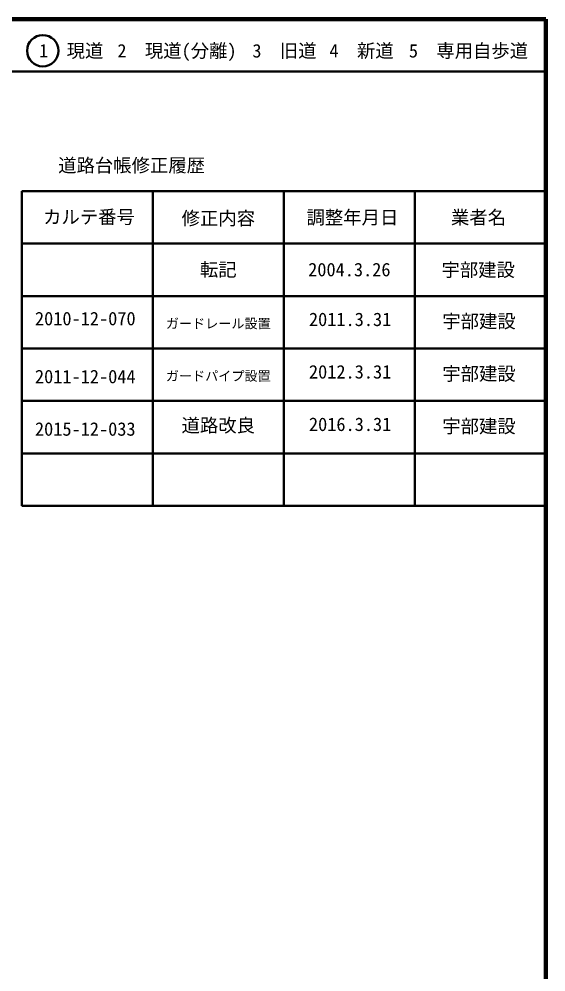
# Model space of a CAD drawing. Units: millimetres on the paper, enlarged 1001 times, with parts at other scales. Extents: x 40036 to 680617, y 20018 to 380345.
# Drawn here: x 580026 to 680617, y 198538 to 380345 of the extents above; entities that cross this region are included whole.
import ezdxf
from ezdxf.enums import TextEntityAlignment as Align

# ---------------------------------------------------------------- set-up
doc = ezdxf.new("R2010")
doc.units = ezdxf.units.MM
doc.header["$LTSCALE"] = 1000.91
doc.layers.add('M-BGD-RSTR', color=7, linetype='Continuous')
doc.layers.add('M-TTL-TXT', color=7, linetype='Continuous')
for name, color, linetype, lineweight in [('M-TTL', 2, 'Continuous', 140), ('M-TTL-FRAM', 2, 'Continuous', 50), ('M-TTL-LINE', 7, 'Continuous', 50)]:
    doc.layers.add(name, color=color, linetype=linetype, lineweight=lineweight)
doc.styles.add('ＭＳ ゴシック', font='')
doc.styles.get('ＭＳ ゴシック').set_extended_font_data('MS Gothic')

msp = doc.modelspace()

# ---------------------------------------------------------------- linework, layer by layer
at = {"layer": 'M-TTL'}
for p, q in [((680617, 380345), (40036, 380345)), ((680617, 20018), (680617, 380345))]:
    msp.add_line(p, q, dxfattribs=at)
at = {"layer": 'M-TTL-FRAM'}
for p, q in [((580526, 347512), (580526, 287457)), ((580526, 347512), (680617, 347512)), ((580526, 287457), (680617, 287457))]:
    msp.add_line(p, q, dxfattribs=at)
at = {"layer": 'M-TTL-LINE'}
for p, q in [((40036, 370336), (680617, 370336)), ((605549, 347512), (605549, 287457)), ((630571, 347512), (630571, 287457)), ((655594, 347512), (655594, 287457)), ((580526, 337502), (680617, 337502)), ((580526, 327493), (680617, 327493)), ((580526, 317484), (680617, 317484)), ((580526, 307475), (680617, 307475)), ((580526, 297466), (680617, 297466))]:
    msp.add_line(p, q, dxfattribs=at)
msp.add_circle((584561, 374297), 3003, dxfattribs=at)

# ---------------------------------------------------------------- texts
at = {"layer": 'M-BGD-RSTR', "style": 'ＭＳ ゴシック'}
for s, p in [('2011-12-044', (592670, 310085)), ('2015-12-033', (592670, 300076))]:
    msp.add_text(s, height=2568, dxfattribs=at).set_placement(p, align=Align.BOTTOM_CENTER)
at = {"layer": 'M-TTL-TXT', "style": 'ＭＳ ゴシック'}
for s, p in [('1\u3000現道', (589983, 374297)), ('2\u3000現道(分離)', (610172, 374297)), ('3\u3000旧道', (630693, 374297)), ('4\u3000新道', (645409, 374297)), ('5\u3000専用自歩道', (665832, 374297)), ('道路台帳修正履歴', (601514, 352433)), ('カルテ番号', (593377, 342588)), ('修正内容', (618069, 342333)), ('調整年月日', (643672, 342507)), ('業者名', (667740, 342507)), ('転記', (618060, 332547)), ('2004.3.26', (643083, 332547)), ('宇部建設', (667682, 332490)), ('宇部建設', (667830, 322690)), ('宇部建設', (667830, 312681)), ('宇部建設', (667830, 302672))]:
    msp.add_text(s, height=2568, dxfattribs=at).set_placement(p, align=Align.MIDDLE_CENTER)
for s, height, p in [('2010-12-070', 2568, (592670, 321144)), ('2011.3.31', 2568, (643231, 320996)), ('ガードレール設置', 1835, (618060, 320786)), ('ガードパイプ設置', 1835, (618060, 310777)), ('2012.3.31', 2568, (643231, 310987)), ('道路改良', 2568, (618060, 300768)), ('2016.3.31', 2568, (643231, 300977))]:
    msp.add_text(s, height=height, dxfattribs=at).set_placement(p, align=Align.BOTTOM_CENTER)

doc.saveas('drawing.dxf')
